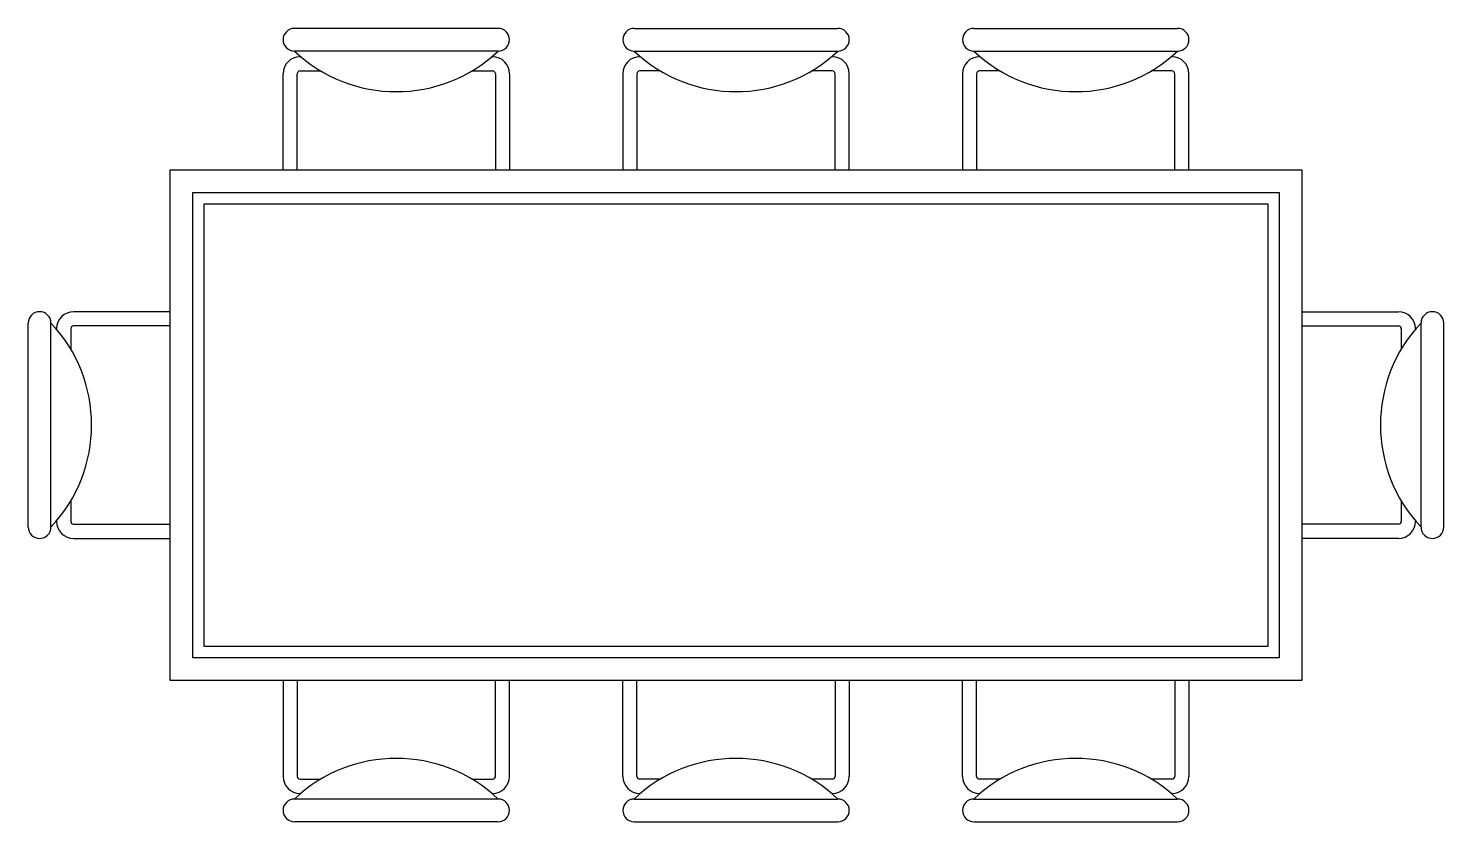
# Model space of a CAD drawing. Extents: x 0.89 to 3.39, y 32.74 to 34.14.
import ezdxf

# ---------------------------------------------------------------- set-up
doc = ezdxf.new("R2010")
doc.units = 0
doc.header["$MEASUREMENT"] = 0
doc.layers.add('A-MOBILIA', color=2, linetype='CONTINUOUS')
doc.layers.add('ESC50', color=1, linetype='CONTINUOUS')

msp = doc.modelspace()

# ---------------------------------------------------------------- linework, layer by layer
at = {"layer": 'A-MOBILIA'}
for p, q in [((1.7205, 34.137), (1.3605, 34.137)), ((1.9605, 34.137), (2.3205, 34.137)), ((2.5605, 34.137), (2.9205, 34.137)), ((1.3705, 34.087), (1.3717, 34.087)), ((1.7093, 34.087), (1.7105, 34.087)), ((1.9717, 34.087), (1.9705, 34.087)), ((2.3105, 34.087), (2.3093, 34.087)), ((2.5717, 34.087), (2.5705, 34.087)), ((2.9105, 34.087), (2.9093, 34.087)), ((1.3405, 33.887), (1.3405, 34.057)), ((1.7405, 34.057), (1.7405, 33.887)), ((1.9405, 34.057), (1.9405, 33.887)), ((2.3405, 33.887), (2.3405, 34.057)), ((2.5405, 34.057), (2.5405, 33.887)), ((2.9405, 33.887), (2.9405, 34.057)), ((1.1405, 33.637), (0.9705, 33.637)), ((3.1405, 33.637), (3.3105, 33.637)), ((0.8905, 33.257), (0.8905, 33.617)), ((0.9405, 33.607), (0.9405, 33.6059)), ((3.3405, 33.607), (3.3405, 33.6059)), ((3.3905, 33.257), (3.3905, 33.617)), ((0.9405, 33.2682), (0.9405, 33.267)), ((3.3405, 33.2682), (3.3405, 33.267)), ((0.9705, 33.237), (1.1405, 33.237)), ((3.3105, 33.237), (3.1405, 33.237)), ((1.3405, 32.987), (1.3405, 32.817)), ((1.7405, 32.817), (1.7405, 32.987)), ((1.9405, 32.817), (1.9405, 32.987)), ((2.3405, 32.987), (2.3405, 32.817)), ((2.5405, 32.817), (2.5405, 32.987)), ((2.9405, 32.987), (2.9405, 32.817)), ((1.3705, 32.787), (1.3717, 32.787)), ((1.7093, 32.787), (1.7105, 32.787)), ((1.9717, 32.787), (1.9705, 32.787)), ((2.3105, 32.787), (2.3093, 32.787)), ((2.5717, 32.787), (2.5705, 32.787)), ((2.9105, 32.787), (2.9093, 32.787)), ((1.7205, 32.737), (1.3605, 32.737)), ((1.9605, 32.737), (2.3205, 32.737)), ((2.5605, 32.737), (2.9205, 32.737))]:
    msp.add_line(p, q, dxfattribs=at)
msp.add_lwpolyline([(3.1405, 32.987), (3.1405, 33.887), (1.1405, 33.887), (1.1405, 32.987)], close=True, dxfattribs=at)
for centre, radius, start, end in [((1.3605, 34.117), 0.02, 90, 270), ((1.7205, 34.117), 0.02, 270, 90), ((1.9605, 34.117), 0.02, 90, 270), ((2.3205, 34.117), 0.02, 270, 90), ((2.5605, 34.117), 0.02, 90, 270), ((2.9205, 34.117), 0.02, 270, 90), ((1.3705, 34.057), 0.03, 90, 180), ((1.5405, 34.287), 0.2617, 226.5482, 313.4518), ((1.7105, 34.057), 0.03, 0, 90), ((1.9705, 34.057), 0.03, 90, 180), ((2.1405, 34.287), 0.2617, 226.5482, 313.4518), ((2.3105, 34.057), 0.03, 0, 90), ((2.5705, 34.057), 0.03, 90, 180), ((2.7405, 34.287), 0.2617, 226.5482, 313.4518), ((2.9105, 34.057), 0.03, 0, 90), ((0.9105, 33.617), 0.02, 0, 180), ((0.9705, 33.607), 0.03, 90, 180), ((3.3105, 33.607), 0.03, 0, 90), ((3.3705, 33.617), 0.02, 0, 180), ((0.7405, 33.437), 0.2617, 316.5482, 43.4518), ((3.5405, 33.437), 0.2617, 136.5482, 223.4518), ((0.9105, 33.257), 0.02, 180, 0), ((0.9705, 33.267), 0.03, 180, 270), ((3.3105, 33.267), 0.03, 270, 0), ((3.3705, 33.257), 0.02, 180, 0), ((1.5405, 32.587), 0.2617, 46.5482, 133.4518), ((2.1405, 32.587), 0.2617, 46.5482, 133.4518), ((2.7405, 32.587), 0.2617, 46.5482, 133.4518), ((1.3705, 32.817), 0.03, 180, 270), ((1.7105, 32.817), 0.03, 270, 0), ((1.9705, 32.817), 0.03, 180, 270), ((2.3105, 32.817), 0.03, 270, 0), ((2.5705, 32.817), 0.03, 180, 270), ((2.9105, 32.817), 0.03, 270, 0), ((1.3605, 32.757), 0.02, 90, 270), ((1.7205, 32.757), 0.02, 270, 90), ((1.9605, 32.757), 0.02, 90, 270), ((2.3205, 32.757), 0.02, 270, 90), ((2.5605, 32.757), 0.02, 90, 270), ((2.9205, 32.757), 0.02, 270, 90)]:
    msp.add_arc(centre, radius, start, end, dxfattribs=at)
at = {"layer": 'ESC50'}
for p, q in [((1.7205, 34.097), (1.3605, 34.097)), ((1.9605, 34.097), (2.3205, 34.097)), ((2.5605, 34.097), (2.9205, 34.097)), ((1.3655, 33.887), (1.3655, 34.057)), ((1.3705, 34.062), (1.4068, 34.062)), ((1.6742, 34.062), (1.7105, 34.062)), ((1.7155, 34.057), (1.7155, 33.887)), ((1.9655, 34.057), (1.9655, 33.887)), ((2.0068, 34.062), (1.9705, 34.062)), ((2.3105, 34.062), (2.2742, 34.062)), ((2.3155, 33.887), (2.3155, 34.057)), ((2.5655, 34.057), (2.5655, 33.887)), ((2.6068, 34.062), (2.5705, 34.062)), ((2.9105, 34.062), (2.8742, 34.062)), ((2.9155, 33.887), (2.9155, 34.057)), ((0.9305, 33.257), (0.9305, 33.617)), ((0.9655, 33.607), (0.9655, 33.5707)), ((1.1405, 33.612), (0.9705, 33.612)), ((3.1405, 33.612), (3.3105, 33.612)), ((3.3155, 33.607), (3.3155, 33.5707)), ((3.3505, 33.257), (3.3505, 33.617)), ((0.9655, 33.3033), (0.9655, 33.267)), ((3.3155, 33.3033), (3.3155, 33.267)), ((0.9705, 33.262), (1.1405, 33.262)), ((3.3105, 33.262), (3.1405, 33.262)), ((1.3655, 32.987), (1.3655, 32.817)), ((1.7155, 32.817), (1.7155, 32.987)), ((1.9655, 32.817), (1.9655, 32.987)), ((2.3155, 32.987), (2.3155, 32.817)), ((2.5655, 32.817), (2.5655, 32.987)), ((2.9155, 32.987), (2.9155, 32.817)), ((1.3705, 32.812), (1.4068, 32.812)), ((1.6742, 32.812), (1.7105, 32.812)), ((2.0068, 32.812), (1.9705, 32.812)), ((2.3105, 32.812), (2.2742, 32.812)), ((2.6068, 32.812), (2.5705, 32.812)), ((2.9105, 32.812), (2.8742, 32.812)), ((1.7205, 32.777), (1.3605, 32.777)), ((1.9605, 32.777), (2.3205, 32.777)), ((2.5605, 32.777), (2.9205, 32.777))]:
    msp.add_line(p, q, dxfattribs=at)
for points in [[(3.1005, 33.027), (3.1005, 33.847), (1.1805, 33.847), (1.1805, 33.027)], [(3.0805, 33.047), (3.0805, 33.827), (1.2005, 33.827), (1.2005, 33.047)]]:
    msp.add_lwpolyline(points, close=True, dxfattribs=at)
for centre, start, end in [((1.3705, 34.057), 90, 180), ((1.7105, 34.057), 0, 90), ((1.9705, 34.057), 90, 180), ((2.3105, 34.057), 0, 90), ((2.5705, 34.057), 90, 180), ((2.9105, 34.057), 0, 90), ((0.9705, 33.607), 90, 180), ((3.3105, 33.607), 0, 90), ((0.9705, 33.267), 180, 270), ((3.3105, 33.267), 270, 0), ((1.3705, 32.817), 180, 270), ((1.7105, 32.817), 270, 0), ((1.9705, 32.817), 180, 270), ((2.3105, 32.817), 270, 0), ((2.5705, 32.817), 180, 270), ((2.9105, 32.817), 270, 0)]:
    msp.add_arc(centre, 0.005, start, end, dxfattribs=at)

doc.saveas('drawing.dxf')
